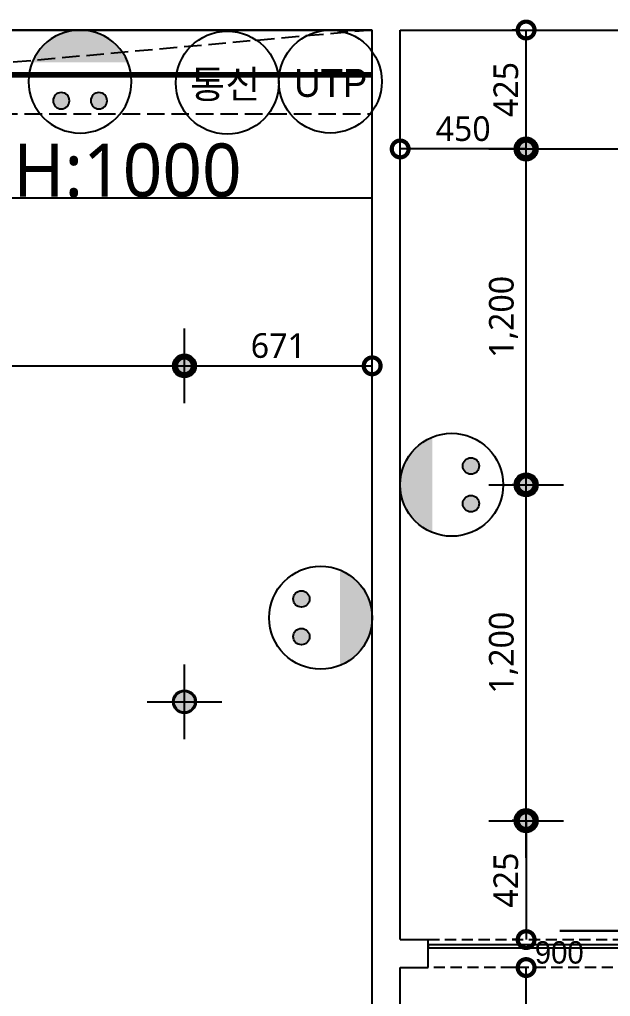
# Model space of a CAD drawing. Extents: x 11477420 to 23072185, y -28506554 to -14238804.
# Drawn here: x 11524378 to 11526489, y -14280153 to -14276662 of the extents above; entities that cross this region are included whole.
import ezdxf
from ezdxf.enums import TextEntityAlignment as Align

# ---------------------------------------------------------------- set-up
doc = ezdxf.new("R2010")
doc.units = 0
doc.header["$LTSCALE"] = 50
doc.header["$MEASUREMENT"] = 0
for name, pattern in [('DASH', [0.35, 0.25, -0.1]), ('DH-HID2', [1.2, 0.8, -0.4]), ('HIDDEN', [0.375, 0.25, -0.125])]:
    doc.linetypes.add(name, pattern=pattern)
doc.layers.get('0').update_dxf_attribs({"linetype": 'CONTINUOUS'})
doc.layers.get('DEFPOINTS').update_dxf_attribs({"linetype": 'CONTINUOUS'})
for name, color, linetype in [('07-DIM WAL', 5, 'CONTINUOUS'), ('1.천장.벽체선(내벽)', 3, 'CONTINUOUS'), ('2.글자선', 60, 'CONTINUOUS'), ('3 가구-붙박이', 6, 'CONTINUOUS'), ('4.가구-붙박이', 6, 'CONTINUOUS'), ('CO-DOOR', 8, 'CONTINUOUS'), ('Layer2', 51, 'CONTINUOUS'), ('RC-LIGHT', 7, 'CONTINUOUS'), ('설비', 7, 'CONTINUOUS')]:
    doc.layers.add(name, color=color, linetype=linetype)
doc.styles.add('DAWIN', font='NanumSquareR.ttf')
doc.styles.add('W-TEXT2', font='Dotum.ttf')
doc.styles.add('맑은 고딕', font='malgun.ttf')
doc.styles.add('코레일둥고', font='Korail_Round_Gothic_Medium.ttf')
doc.dimstyles.new('40', dxfattribs={"dimscale": 40, "dimtxt": 2.2, "dimasz": 3, "dimexe": 1.25, "dimexo": 0.625, "dimtad": 1, "dimdec": 0, "dimzin": 0, "dimdsep": 46, "dimlunit": 6, "dimtxsty": 'DAWIN', "dimblk1": 'DOTSMALL', "dimblk2": 'DOTSMALL', "dimsah": 1, "dimcen": 0.001, "dimclrd": 1, "dimclre": 1, "dimclrt": 3, "dimadec": 0, "dimazin": 0, "dimtfac": 1, "dimtdec": 0, "dimtix": 1, "dimtmove": 2, "dimatfit": 3, "dimldrblk": 'DOTSMALL', "dimfxl": 0, "dimtolj": 1, "dimtzin": 0, "dimarcsym": 0})

# ---------------------------------------------------------------- blocks, each defined once
blk = doc.blocks.new('flooor2')
at = {"layer": '1.천장.벽체선(내벽)', "ltscale": 30}
for p, q in [((11522296.1, -14276699.4), (11525638.1, -14276699.4)), ((11525638.1, -14280899.4), (11525638.1, -14276699.4)), ((11525738.1, -14279949.4), (11525738.1, -14276699.4)), ((11525738.1, -14276699.4), (11528638.1, -14276699.4)), ((11525738.1, -14279949.4), (11525838.1, -14279949.4)), ((11525838.1, -14280049.4), (11525838.1, -14279949.4)), ((11525738.1, -14281099.4), (11525738.1, -14280049.4)), ((11525738.1, -14280049.4), (11525838.1, -14280049.4))]:
    blk.add_line(p, q, dxfattribs=at)
at = {"layer": '3 가구-붙박이', "color": 8}
for p, q in [((11525638.1, -14276699.4), (11522296.1, -14276699.4)), ((11525638.1, -14277299.4), (11525638.1, -14276699.4)), ((11522296.1, -14277299.4), (11525638.1, -14277299.4))]:
    blk.add_line(p, q, dxfattribs=at)
at = {"layer": '4.가구-붙박이', "color": 8, "linetype": 'DASH', "ltscale": 5}
for p, q in [((11525638.1, -14276699.4), (11522296.1, -14276999.4)), ((11522296.1, -14276999.4), (11525638.1, -14276999.4))]:
    blk.add_line(p, q, dxfattribs=at)
at = {"layer": 'CO-DOOR', "color": 1}
blk.add_lwpolyline([(11526308.9, -14279918.7), (11526738.1, -14279918.7), (11526639.5, -14279846.4), (11526581.1, -14279846.4), (11526679.7, -14279918.7), (11526308.9, -14279918.7)], close=True, dxfattribs=at)
at = {"layer": 'CO-DOOR', "color": 251, "linetype": 'DH-HID2'}
blk.add_lwpolyline([(11526738.1, -14279999.4), (11526738.1, -14280049.4), (11525838.1, -14280049.4), (11525838.1, -14279949.4), (11526738.1, -14279949.4)], dxfattribs=at)
at = {"layer": 'CO-DOOR'}
blk.add_lwpolyline([(11525838.1, -14279978.7), (11526738.1, -14279978.7), (11526738.1, -14279968.7), (11525838.1, -14279968.7)], close=True, dxfattribs=at)
at = {"layer": '2.글자선', "color": 8, "style": 'W-TEXT2'}
blk.add_text('900', height=80, dxfattribs=at).set_placement((11526306.5, -14279995.2), align=Align.MIDDLE_CENTER)
blk = doc.blocks.new('1')
at = {"linetype": 'Continuous'}
h = blk.add_hatch(color=4, dxfattribs=at)
h.dxf.hatch_style = 1
edge = h.paths.add_edge_path()
edge.add_arc((11539653.5, -14273503.8), 37.5, 0, 360)
at = {"color": 1, "linetype": 'Continuous'}
for p, q in [((11539653.5, -14273637.1), (11539653.5, -14273370.5)), ((11539520.2, -14273503.8), (11539786.8, -14273503.8))]:
    blk.add_line(p, q, dxfattribs=at)
at = {"color": 4, "linetype": 'Continuous'}
for radius in [41.5, 37.5]:
    blk.add_circle((11539653.5, -14273503.8), radius, dxfattribs=at)
blk = doc.blocks.new('_DOTSMALL')
at = {"color": 0, "linetype": 'ByBlock', "const_width": 0.5}
blk.add_lwpolyline([(-0.0625, 0, 1), (0.0625, 0, 1)], format="xyb", close=True, dxfattribs=at)
blk = doc.blocks.new('*D256')
at = {"layer": '07-DIM WAL', "color": 1, "lineweight": -2, "ltscale": 30}
for p, q in [((11524967.1, -14277874.4), (11524967.1, -14277849.4)), ((11522967.1, -14277899.4), (11524967.1, -14277899.4)), ((11522967.1, -14277924.4), (11522967.1, -14277949.4))]:
    blk.add_line(p, q, dxfattribs=at)
at = {"layer": 'DEFPOINTS', "color": 0, "ltscale": 30}
for p in [(11522967.1, -14277899.4), (11524967.1, -14277899.4), (11524967.1, -14277899.4)]:
    blk.add_point(p, dxfattribs=at)
at = {"layer": '07-DIM WAL', "color": 1, "lineweight": -2, "ltscale": 30, "xscale": 120, "yscale": 120, "zscale": 120, "rotation": 180}
blk.add_blockref('_DOTSMALL', (11522967.1, -14277899.4), dxfattribs=at)
at = {"layer": '07-DIM WAL', "color": 1, "lineweight": -2, "ltscale": 30, "xscale": 120, "yscale": 120, "zscale": 120}
blk.add_blockref('_DOTSMALL', (11524967.1, -14277899.4), dxfattribs=at)
at = {"layer": '07-DIM WAL', "color": 3, "ltscale": 30, "insert": (11523967.1, -14277818.7), "char_height": 88, "attachment_point": 5, "style": 'DAWIN'}
blk.add_mtext('\\A1;2,000', dxfattribs=at)
blk = doc.blocks.new('*D257')
at = {"layer": '07-DIM WAL', "color": 1, "lineweight": -2, "ltscale": 30}
for p, q in [((11524967.1, -14277874.4), (11524967.1, -14277849.4)), ((11525638.1, -14277874.4), (11525638.1, -14277849.4)), ((11524967.1, -14277899.4), (11525638.1, -14277899.4))]:
    blk.add_line(p, q, dxfattribs=at)
at = {"layer": 'DEFPOINTS', "color": 0, "ltscale": 30}
for p in [(11524967.1, -14277899.4), (11525638.1, -14277899.4), (11525638.1, -14277899.4)]:
    blk.add_point(p, dxfattribs=at)
at = {"layer": '07-DIM WAL', "color": 1, "lineweight": -2, "ltscale": 30, "xscale": 120, "yscale": 120, "zscale": 120, "rotation": 180}
blk.add_blockref('_DOTSMALL', (11524967.1, -14277899.4), dxfattribs=at)
at = {"layer": '07-DIM WAL', "color": 1, "lineweight": -2, "ltscale": 30, "xscale": 120, "yscale": 120, "zscale": 120}
blk.add_blockref('_DOTSMALL', (11525638.1, -14277899.4), dxfattribs=at)
at = {"layer": '07-DIM WAL', "color": 3, "ltscale": 30, "insert": (11525302.6, -14277827.4), "char_height": 88, "attachment_point": 5, "style": 'DAWIN'}
blk.add_mtext('\\A1;671', dxfattribs=at)
blk = doc.blocks.new('*D265')
at = {"layer": '07-DIM WAL', "color": 1, "lineweight": -2, "ltscale": 30}
for p, q in [((11526163.1, -14280049.4), (11526138.1, -14280049.4)), ((11526188.1, -14280524.4), (11526188.1, -14280049.4)), ((11526163.1, -14280524.4), (11526138.1, -14280524.4))]:
    blk.add_line(p, q, dxfattribs=at)
at = {"layer": 'DEFPOINTS', "color": 0, "ltscale": 30}
for p in [(11526188.1, -14280049.4), (11526188.1, -14280049.4), (11526188.1, -14280524.4)]:
    blk.add_point(p, dxfattribs=at)
at = {"layer": '07-DIM WAL', "color": 1, "lineweight": -2, "ltscale": 30, "xscale": 120, "yscale": 120, "zscale": 120}
for p, rotation in [((11526188.1, -14280049.4), 90), ((11526188.1, -14280524.4), 270)]:
    blk.add_blockref('_DOTSMALL', p, dxfattribs=dict(at, rotation=rotation))
at = {"layer": '07-DIM WAL', "color": 3, "ltscale": 30, "insert": (11526116.7, -14280286.9), "char_height": 88, "attachment_point": 5, "rotation": 90, "style": 'DAWIN'}
blk.add_mtext('\\A1;475', dxfattribs=at)
blk = doc.blocks.new('*D270')
at = {"layer": '07-DIM WAL', "color": 1, "lineweight": -2, "ltscale": 30}
for p, q in [((11526163.1, -14279524.4), (11526138.1, -14279524.4)), ((11526188.1, -14279524.4), (11526188.1, -14279949.4)), ((11526163.1, -14279949.4), (11526138.1, -14279949.4))]:
    blk.add_line(p, q, dxfattribs=at)
at = {"layer": 'DEFPOINTS', "color": 0, "ltscale": 30}
for p in [(11526188.1, -14279524.4), (11526188.1, -14279949.4), (11526188.1, -14279949.4)]:
    blk.add_point(p, dxfattribs=at)
at = {"layer": '07-DIM WAL', "color": 1, "lineweight": -2, "ltscale": 30, "xscale": 120, "yscale": 120, "zscale": 120}
for p, rotation in [((11526188.1, -14279524.4), 90), ((11526188.1, -14279949.4), 270)]:
    blk.add_blockref('_DOTSMALL', p, dxfattribs=dict(at, rotation=rotation))
at = {"layer": '07-DIM WAL', "color": 3, "ltscale": 30, "insert": (11526116, -14279736.9), "char_height": 88, "attachment_point": 5, "rotation": 90, "style": 'DAWIN'}
blk.add_mtext('\\A1;425', dxfattribs=at)
blk = doc.blocks.new('*D271')
at = {"layer": '07-DIM WAL', "color": 1, "lineweight": -2, "ltscale": 30}
for p, q in [((11526163.1, -14278324.4), (11526138.1, -14278324.4)), ((11526188.1, -14279524.4), (11526188.1, -14278324.4)), ((11526163.1, -14279524.4), (11526138.1, -14279524.4))]:
    blk.add_line(p, q, dxfattribs=at)
at = {"layer": 'DEFPOINTS', "color": 0, "ltscale": 30}
for p in [(11526188.1, -14278324.4), (11526188.1, -14278324.4), (11526188.1, -14279524.4)]:
    blk.add_point(p, dxfattribs=at)
at = {"layer": '07-DIM WAL', "color": 1, "lineweight": -2, "ltscale": 30, "xscale": 120, "yscale": 120, "zscale": 120}
for p, rotation in [((11526188.1, -14278324.4), 90), ((11526188.1, -14279524.4), 270)]:
    blk.add_blockref('_DOTSMALL', p, dxfattribs=dict(at, rotation=rotation))
at = {"layer": '07-DIM WAL', "color": 3, "ltscale": 30, "insert": (11526107.3, -14278924.4), "char_height": 88, "attachment_point": 5, "rotation": 90, "style": 'DAWIN'}
blk.add_mtext('\\A1;1,200', dxfattribs=at)
blk = doc.blocks.new('*D272')
at = {"layer": '07-DIM WAL', "color": 1, "lineweight": -2, "ltscale": 30}
for p, q in [((11526188.1, -14278324.4), (11526188.1, -14277124.4)), ((11526213.1, -14277124.4), (11526238.1, -14277124.4)), ((11526163.1, -14278324.4), (11526138.1, -14278324.4))]:
    blk.add_line(p, q, dxfattribs=at)
at = {"layer": 'DEFPOINTS', "color": 0, "ltscale": 30}
for p in [(11526188.1, -14277124.4), (11526188.1, -14277124.4), (11526188.1, -14278324.4)]:
    blk.add_point(p, dxfattribs=at)
at = {"layer": '07-DIM WAL', "color": 1, "lineweight": -2, "ltscale": 30, "xscale": 120, "yscale": 120, "zscale": 120}
for p, rotation in [((11526188.1, -14277124.4), 90), ((11526188.1, -14278324.4), 270)]:
    blk.add_blockref('_DOTSMALL', p, dxfattribs=dict(at, rotation=rotation))
at = {"layer": '07-DIM WAL', "color": 3, "ltscale": 30, "insert": (11526107.3, -14277724.4), "char_height": 88, "attachment_point": 5, "rotation": 90, "style": 'DAWIN'}
blk.add_mtext('\\A1;1,200', dxfattribs=at)
blk = doc.blocks.new('*D273')
at = {"layer": '07-DIM WAL', "color": 1, "lineweight": -2, "ltscale": 30}
for p, q in [((11526163.1, -14276699.4), (11526138.1, -14276699.4)), ((11526188.1, -14277124.4), (11526188.1, -14276699.4)), ((11526163.1, -14277124.4), (11526138.1, -14277124.4))]:
    blk.add_line(p, q, dxfattribs=at)
at = {"layer": 'DEFPOINTS', "color": 0, "ltscale": 30}
for p in [(11526188.1, -14276699.4), (11526188.1, -14276699.4), (11526188.1, -14277124.4)]:
    blk.add_point(p, dxfattribs=at)
at = {"layer": '07-DIM WAL', "color": 1, "lineweight": -2, "ltscale": 30, "xscale": 120, "yscale": 120, "zscale": 120}
for p, rotation in [((11526188.1, -14276699.4), 90), ((11526188.1, -14277124.4), 270)]:
    blk.add_blockref('_DOTSMALL', p, dxfattribs=dict(at, rotation=rotation))
at = {"layer": '07-DIM WAL', "color": 3, "ltscale": 30, "insert": (11526116, -14276911.9), "char_height": 88, "attachment_point": 5, "rotation": 90, "style": 'DAWIN'}
blk.add_mtext('\\A1;425', dxfattribs=at)
blk = doc.blocks.new('*D274')
at = {"layer": '07-DIM WAL', "color": 1, "lineweight": -2, "ltscale": 30}
for p, q in [((11525738.1, -14277099.4), (11525738.1, -14277074.4)), ((11526188.1, -14277099.4), (11526188.1, -14277074.4)), ((11526188.1, -14277124.4), (11525738.1, -14277124.4))]:
    blk.add_line(p, q, dxfattribs=at)
at = {"layer": 'DEFPOINTS', "color": 0, "ltscale": 30}
for p in [(11525738.1, -14277124.4), (11525738.1, -14277124.4), (11526188.1, -14277124.4)]:
    blk.add_point(p, dxfattribs=at)
at = {"layer": '07-DIM WAL', "color": 1, "lineweight": -2, "ltscale": 30, "xscale": 120, "yscale": 120, "zscale": 120, "rotation": 180}
blk.add_blockref('_DOTSMALL', (11525738.1, -14277124.4), dxfattribs=at)
at = {"layer": '07-DIM WAL', "color": 1, "lineweight": -2, "ltscale": 30, "xscale": 120, "yscale": 120, "zscale": 120}
blk.add_blockref('_DOTSMALL', (11526188.1, -14277124.4), dxfattribs=at)
at = {"layer": '07-DIM WAL', "color": 3, "ltscale": 30, "insert": (11525963.1, -14277052.4), "char_height": 88, "attachment_point": 5, "style": 'DAWIN'}
blk.add_mtext('\\A1;450', dxfattribs=at)
blk = doc.blocks.new('*D275')
at = {"layer": '07-DIM WAL', "color": 1, "lineweight": -2, "ltscale": 30}
for p, q in [((11526188.1, -14277099.4), (11526188.1, -14277074.4)), ((11528188.1, -14277099.4), (11528188.1, -14277074.4)), ((11526188.1, -14277124.4), (11528188.1, -14277124.4))]:
    blk.add_line(p, q, dxfattribs=at)
at = {"layer": 'DEFPOINTS', "color": 0, "ltscale": 30}
for p in [(11526188.1, -14277124.4), (11528188.1, -14277124.4), (11528188.1, -14277124.4)]:
    blk.add_point(p, dxfattribs=at)
at = {"layer": '07-DIM WAL', "color": 1, "lineweight": -2, "ltscale": 30, "xscale": 120, "yscale": 120, "zscale": 120, "rotation": 180}
blk.add_blockref('_DOTSMALL', (11526188.1, -14277124.4), dxfattribs=at)
at = {"layer": '07-DIM WAL', "color": 1, "lineweight": -2, "ltscale": 30, "xscale": 120, "yscale": 120, "zscale": 120}
blk.add_blockref('_DOTSMALL', (11528188.1, -14277124.4), dxfattribs=at)
at = {"layer": '07-DIM WAL', "color": 3, "ltscale": 30, "insert": (11527188.1, -14277043.7), "char_height": 88, "attachment_point": 5, "style": 'DAWIN'}
blk.add_mtext('\\A1;2,000', dxfattribs=at)
blk = doc.blocks.new('egoo')
at = {"layer": 'Layer2'}
h = blk.add_hatch(color=140, dxfattribs=at)
edge = h.paths.add_edge_path()
edge.add_arc((1015645.3, 443433.7), 22.3, 0, 360)
h = blk.add_hatch(color=140, dxfattribs=at)
edge = h.paths.add_edge_path()
edge.add_arc((1015747.7, 443433.7), 22.3, 0, 360)
h = blk.add_hatch(color=140, dxfattribs=at)
edge = h.paths.add_edge_path()
edge.add_line((1015826.3, 443329.1), (1015566.6, 443329.1))
edge.add_ellipse((1015696.5, 443381.5), major_axis=(99, 99), ratio=1, start_angle=156.9578, end_angle=293.0422)
at = {"layer": 'Layer2', "color": 140}
for centre, radius in [((1015696.5, 443381.5), 140), ((1015645.3, 443433.7), 22.3), ((1015747.7, 443433.7), 22.3)]:
    blk.add_circle(centre, radius, dxfattribs=at)

msp = doc.modelspace()

# ---------------------------------------------------------------- linework, layer by layer
at = {"layer": '07-DIM WAL', "color": 10, "linetype": 'HIDDEN', "ltscale": 10, "const_width": 20}
msp.add_lwpolyline([(11522296.1, -14276859.2), (11525638.1, -14276859.2)], dxfattribs=at)
at = {"layer": '설비', "color": 140}
for centre in [(11525120.5, -14276887.7), (11525488.4, -14276883.4)]:
    msp.add_circle(centre, 184, dxfattribs=at)

# ---------------------------------------------------------------- block references
msp.add_blockref('flooor2', (0, 0))
at = {"layer": 'RC-LIGHT'}
for p in [(-13465.4, -3620.7), (-14686.4, -4395.7), (-13465.4, -4820.7), (-14686.4, -5595.7), (-13465.4, -6020.7)]:
    msp.add_blockref('1', p, dxfattribs=at)
at = {"layer": '설비', "color": 140, "yscale": 1.314285739087145, "zscale": 1.314285739087145}
for p, xscale, rotation in [((10189679, -13694153.5), -1.314285739087145, 180), ((10943192.1, -12943409), 1.314285739087145, 270), ((12108184, -15613714.9), 1.314285739087145, 90)]:
    msp.add_blockref('egoo', p, dxfattribs=dict(at, xscale=xscale, rotation=rotation))

# ---------------------------------------------------------------- texts
at = {"layer": '2.글자선', "color": 30, "style": '맑은 고딕'}
msp.add_text('H:1000', height=190.14, dxfattribs=at).set_placement((11524355.2, -14277104.9), align=Align.TOP_LEFT)
at = {"layer": '설비', "color": 140, "style": '코레일둥고'}
for s, p in [('통신', (11524987.4, -14276943.2)), ('UTP', (11525359.5, -14276938.3))]:
    msp.add_text(s, height=100, dxfattribs=at).set_placement(p)

# ---------------------------------------------------------------- dimensions: what is measured, and where the dimension line sits
at = {"layer": '07-DIM WAL', "ltscale": 30}
for base, p1, p2, picture, middle in [((11526188.1, -14276699.4), (11526188.1, -14277124.4), (11526188.1, -14276699.4), '*D273', (11526116, -14276911.9)), ((11526188.1, -14277124.4), (11526188.1, -14278324.4), (11526188.1, -14277124.4), '*D272', (11526107.3, -14277724.4)), ((11526188.1, -14278324.4), (11526188.1, -14279524.4), (11526188.1, -14278324.4), '*D271', (11526107.3, -14278924.4)), ((11526188.1, -14279949.4), (11526188.1, -14279524.4), (11526188.1, -14279949.4), '*D270', (11526116, -14279736.9)), ((11526188.1, -14280049.4), (11526188.1, -14280524.4), (11526188.1, -14280049.4), '*D265', (11526116.7, -14280286.9))]:
    dim = msp.add_linear_dim(base=base, p1=p1, p2=p2, angle=90, dimstyle='40', dxfattribs=at)
    dim.commit()
    dim.dimension.update_dxf_attribs({"geometry": picture, "text_midpoint": middle})
for base, p1, p2, picture, middle in [((11525738.1, -14277124.4), (11526188.1, -14277124.4), (11525738.1, -14277124.4), '*D274', (11525963.1, -14277052.4)), ((11528188.1, -14277124.4), (11526188.1, -14277124.4), (11528188.1, -14277124.4), '*D275', (11527188.1, -14277043.7)), ((11524967.1, -14277899.4), (11522967.1, -14277899.4), (11524967.1, -14277899.4), '*D256', (11523967.1, -14277818.7)), ((11525638.1, -14277899.4), (11524967.1, -14277899.4), (11525638.1, -14277899.4), '*D257', (11525302.6, -14277827.4))]:
    dim = msp.add_linear_dim(base=base, p1=p1, p2=p2, dimstyle='40', dxfattribs=at)
    dim.commit()
    dim.dimension.update_dxf_attribs({"geometry": picture, "text_midpoint": middle})

doc.saveas('drawing.dxf')
